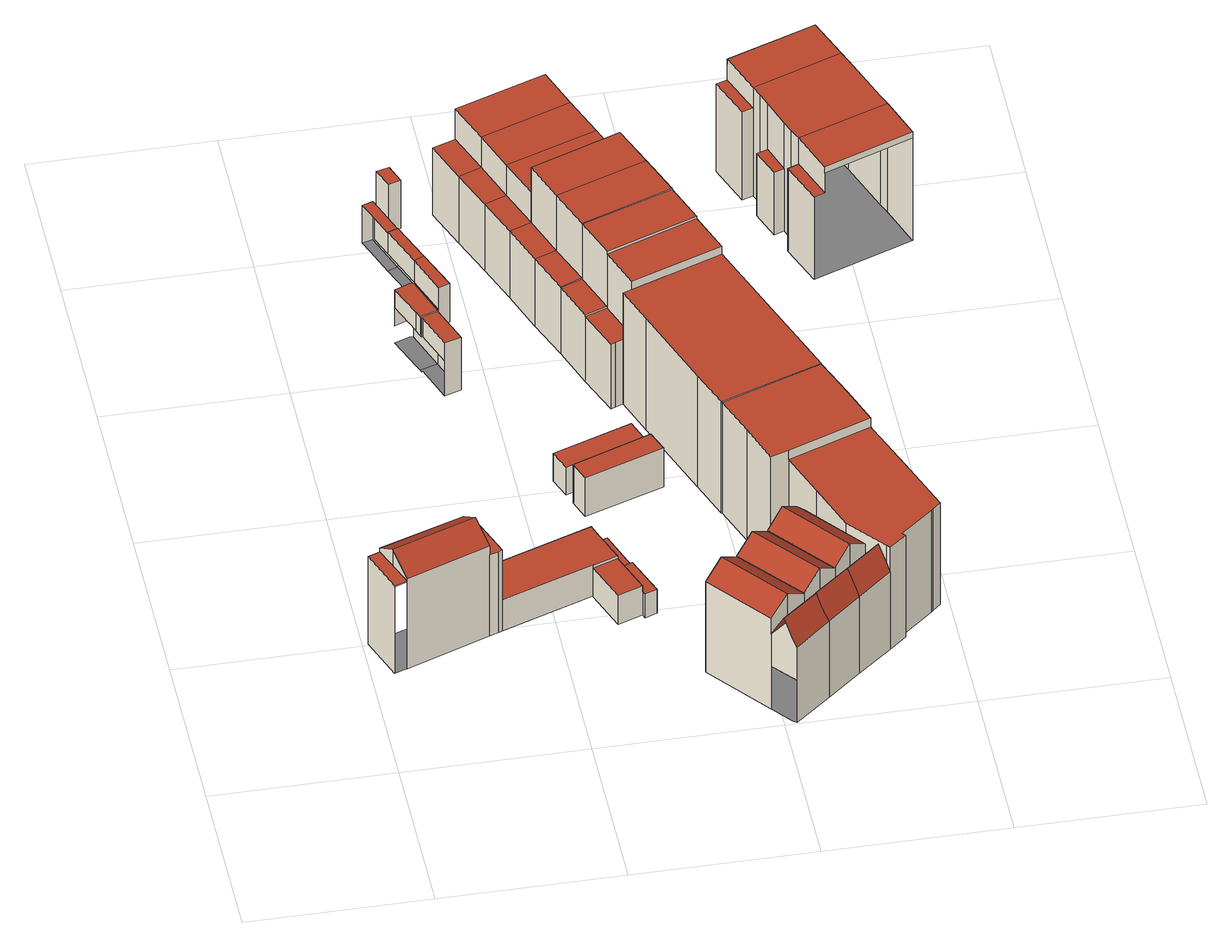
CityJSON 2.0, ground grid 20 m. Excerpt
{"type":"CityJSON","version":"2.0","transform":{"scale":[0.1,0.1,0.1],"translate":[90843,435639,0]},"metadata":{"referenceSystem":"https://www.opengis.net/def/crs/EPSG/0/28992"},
"CityObjects":{
"building1":{"type":"Building","attributes":{"TerrainHeight":1.43,"bron_tex":"UltraCAM-X 10cm juni 2008","voll_tex":"complete","bron_geo":"Lidar 15-30 punten - nov. 2008","status":"1"},"geometry":[{"type":"MultiSurface","lod":"2","boundaries":[[[0,1,2,3,4]],[[5,6,7,8,9,10,11]],[[12,13,14,15]],[[16,17,18,19]],[[18,20,21,19]],[[22,23,24,25,26,27,28,29,30]],[[1,0,31,32]],[[0,4,7,6]],[[4,3,28,33]],[[3,2,29,28]],[[6,5,34,35]],[[5,11,24,23]],[[11,10,36,37]],[[10,9,38,39]],[[9,8,27,26]],[[8,7,33,27]],[[17,16,40,41]],[[16,19,42,1]],[[18,17,12,43]],[[19,21,2,42]],[[21,20,44,29]],[[20,18,43,15]],[[13,12,45,46]],[[15,14,47,48]],[[14,13,22,30]]],"semantics":{"surfaces":[{"type":"RoofSurface"},{"type":"GroundSurface"},{"type":"WallSurface"}],"values":[0,0,0,0,0,1,2,2,2,2,2,2,2,2,2,2,2,2,2,2,2,2,2,2,2]}}]},
"building2":{"type":"Building","attributes":{"TerrainHeight":0.78,"bron_tex":"UltraCAM-X 10cm juni 2008","voll_tex":"complete","bron_geo":"Lidar 15-30 punten - nov. 2008","status":"1"},"geometry":[{"type":"MultiSurface","lod":"2","boundaries":[[[49,50,51,52,53,54]],[[55,56,57,58,59,60]],[[49,54,61,62]],[[54,53,63,61]],[[53,52,55,60]],[[52,51,64,65]],[[51,50,66,67]],[[50,49,68,69]]],"semantics":{"surfaces":[{"type":"RoofSurface"},{"type":"GroundSurface"},{"type":"WallSurface"}],"values":[0,1,2,2,2,2,2,2]}}]},
"building3":{"type":"Building","attributes":{"TerrainHeight":1.3,"bron_tex":"UltraCAM-X 10cm juni 2008","voll_tex":"complete","bron_geo":"Lidar 15-30 punten - nov. 2008","status":"1"},"geometry":[{"type":"MultiSurface","lod":"2","boundaries":[[[38,70,71,72,39]],[[26,25,73,74,75]],[[39,72,76,36]],[[72,71,77,78]],[[71,70,75,74]],[[70,38,26,75]]],"semantics":{"surfaces":[{"type":"RoofSurface"},{"type":"GroundSurface"},{"type":"WallSurface"}],"values":[0,1,2,2,2,2]}}]},
"building4":{"type":"Building","attributes":{"TerrainHeight":0.84,"bron_tex":"UltraCAM-X 10cm juni 2008","voll_tex":"complete","bron_geo":"Lidar 15-30 punten - nov. 2008","status":"1"},"geometry":[{"type":"MultiSurface","lod":"2","boundaries":[[[65,64,79,80,81,82]],[[56,55,83,84,85,86]],[[65,82,83,55]],[[82,81,84,83]],[[81,80,87,88]],[[80,79,89,87]],[[79,64,67,89]]],"semantics":{"surfaces":[{"type":"RoofSurface"},{"type":"GroundSurface"},{"type":"WallSurface"}],"values":[0,1,2,2,2,2,2]}}]},
"building5":{"type":"Building","attributes":{"TerrainHeight":1.54,"bron_tex":"UltraCAM-X 10cm juni 2008","voll_tex":"complete","bron_geo":"Lidar 15-30 punten - nov. 2008","status":"1"},"geometry":[{"type":"MultiSurface","lod":"2","boundaries":[[[37,36,76,90,91,92]],[[93,94,73,25,24,95]],[[37,92,95,24]],[[92,91,93,95]],[[91,90,94,93]]],"semantics":{"surfaces":[{"type":"RoofSurface"},{"type":"GroundSurface"},{"type":"WallSurface"}],"values":[0,1,2,2,2]}}]},
"building6":{"type":"Building","attributes":{"TerrainHeight":1.54,"bron_tex":"UltraCAM-X 10cm juni 2008","voll_tex":"complete","bron_geo":"Lidar 15-30 punten - nov. 2008","status":"1"},"geometry":[{"type":"MultiSurface","lod":"2","boundaries":[[[78,77,96,97,98]],[[94,99,100,74,73]],[[78,98,90,76]],[[98,97,99,94]],[[97,96,100,99]],[[96,77,74,100]]],"semantics":{"surfaces":[{"type":"RoofSurface"},{"type":"GroundSurface"},{"type":"WallSurface"}],"values":[0,1,2,2,2,2]}}]},
"building7":{"type":"Building","attributes":{"TerrainHeight":0.8,"bron_tex":"UltraCAM-X 10cm juni 2008","voll_tex":"complete","bron_geo":"Lidar 15-30 punten - nov. 2008","status":"1"},"geometry":[{"type":"MultiSurface","lod":"2","boundaries":[[[101,102,103,104,105]],[[106,107,108,109,110]],[[101,105,107,106]],[[105,104,108,107]],[[103,111,112,113]]],"semantics":{"surfaces":[{"type":"RoofSurface"},{"type":"GroundSurface"},{"type":"WallSurface"}],"values":[0,1,2,2,2]}}]},
"building8":{"type":"Building","attributes":{"TerrainHeight":0.75,"bron_tex":"UltraCAM-X 10cm juni 2008","voll_tex":"complete","bron_geo":"Lidar 15-30 punten - nov. 2008","status":"1"},"geometry":[{"type":"MultiSurface","lod":"2","boundaries":[[[114,115,116,117]],[[108,118,119,109]],[[115,114,104,103]],[[114,117,118,108]],[[116,115,113,120]]],"semantics":{"surfaces":[{"type":"RoofSurface"},{"type":"GroundSurface"},{"type":"WallSurface"}],"values":[0,1,2,2,2]}}]},
"building9":{"type":"Building","attributes":{"TerrainHeight":0.77,"bron_tex":"UltraCAM-X 10cm juni 2008","voll_tex":"complete","bron_geo":"Lidar 15-30 punten - nov. 2008","status":"1"},"geometry":[{"type":"MultiSurface","lod":"2","boundaries":[[[117,116,121,122]],[[118,123,124,119]],[[117,122,123,118]],[[122,121,124,123]],[[121,116,120,125]]],"semantics":{"surfaces":[{"type":"RoofSurface"},{"type":"GroundSurface"},{"type":"WallSurface"}],"values":[0,1,2,2,2]}}]},
"building10":{"type":"Building","attributes":{"TerrainHeight":1.12,"bron_tex":"UltraCAM-X 10cm juni 2008","voll_tex":"complete","bron_geo":"Lidar 15-30 punten - nov. 2008","status":"1"},"geometry":[{"type":"MultiSurface","lod":"2","boundaries":[[[126,127,128,129]],[[130,131,132,133]],[[129,128,132,131]],[[128,127,133,132]],[[127,126,130,133]]],"semantics":{"surfaces":[{"type":"RoofSurface"},{"type":"GroundSurface"},{"type":"WallSurface"}],"values":[0,1,2,2,2]}}]},
"building11":{"type":"Building","attributes":{"TerrainHeight":1.48,"bron_tex":"UltraCAM-X 10cm juni 2008","voll_tex":"complete","bron_geo":"Lidar 15-30 punten - nov. 2008","status":"1"},"geometry":[{"type":"MultiSurface","lod":"2","boundaries":[[[134,135,136,137]],[[138,139,140,141]],[[134,137,139,138]],[[137,136,140,139]],[[136,135,141,140]],[[135,134,138,141]]],"semantics":{"surfaces":[{"type":"RoofSurface"},{"type":"GroundSurface"},{"type":"WallSurface"}],"values":[0,1,2,2,2,2]}}]},
"building12":{"type":"Building","attributes":{"TerrainHeight":2.2,"bron_tex":"UltraCAM-X 10cm juni 2008","voll_tex":"complete","bron_geo":"Lidar 15-30 punten - nov. 2008","status":"1"},"geometry":[{"type":"MultiSurface","lod":"2","boundaries":[[[142,143,144,145,146,147]],[[148,142,147,149]],[[150,151,152,153]],[[152,154,155,153]],[[156,157,158,159,160,161]],[[152,151,156,162]],[[151,150,163,156]],[[150,153,164,149]],[[154,152,162,161]],[[153,155,148,164]],[[155,154,161,165]],[[145,144,159,158]]],"semantics":{"surfaces":[{"type":"RoofSurface"},{"type":"GroundSurface"},{"type":"WallSurface"}],"values":[0,0,0,0,1,2,2,2,2,2,2,2]}}]},
"building13":{"type":"Building","attributes":{"TerrainHeight":1.56,"bron_tex":"UltraCAM-X 10cm juni 2008","voll_tex":"complete","bron_geo":"Lidar 15-30 punten - nov. 2008","status":"1"},"geometry":[{"type":"MultiSurface","lod":"2","boundaries":[[[166,167,168,169]],[[170,171,172,173]],[[166,169,173,172]],[[169,168,170,173]],[[168,167,171,170]],[[167,166,172,171]]],"semantics":{"surfaces":[{"type":"RoofSurface"},{"type":"GroundSurface"},{"type":"WallSurface"}],"values":[0,1,2,2,2,2]}}]},
"building14":{"type":"Building","attributes":{"TerrainHeight":2.14,"bron_tex":"UltraCAM-X 10cm juni 2008","voll_tex":"complete","bron_geo":"Lidar 15-30 punten - nov. 2008","status":"1"},"geometry":[{"type":"MultiSurface","lod":"2","boundaries":[[[174,175,176,177]],[[177,176,178,179]],[[180,146,145,181,182,183]],[[180,183,184,185]],[[186,187,188,158,157,156]],[[181,145,158,188]],[[180,147,146]],[[180,185,149,147]],[[174,177,189,156]],[[176,175,185,190]],[[175,174,156,163]],[[177,179,186,189]],[[179,178,191,186]],[[178,176,190,184]]],"semantics":{"surfaces":[{"type":"RoofSurface"},{"type":"GroundSurface"},{"type":"WallSurface"}],"values":[0,0,0,0,1,2,2,2,2,2,2,2,2,2]}}]},
"building15":{"type":"Building","attributes":{"TerrainHeight":2.09,"bron_tex":"UltraCAM-X 10cm juni 2008","voll_tex":"complete","bron_geo":"Lidar 15-30 punten - nov. 2008","status":"1"},"geometry":[{"type":"MultiSurface","lod":"2","boundaries":[[[192,193,194,195]],[[195,194,196,197,198]],[[183,182,181,199,200,201]],[[183,201,202,184]],[[203,204,205,188,187,186,206]],[[192,195,207,186]],[[194,193,184,208]],[[193,192,186,191]],[[195,198,206,207]],[[198,197,203,206]],[[197,196,209,203]],[[196,194,208,202]],[[201,200,204,210]],[[199,181,188,205]],[[202,201,210,209]]],"semantics":{"surfaces":[{"type":"RoofSurface"},{"type":"GroundSurface"},{"type":"WallSurface"}],"values":[0,0,0,0,1,2,2,2,2,2,2,2,2,2,2]}}]},
"building16":{"type":"Building","attributes":{"TerrainHeight":0.99,"bron_tex":"UltraCAM-X 10cm juni 2008","voll_tex":"complete","bron_geo":"Lidar 15-30 punten - nov. 2008","status":"1"},"geometry":[{"type":"MultiSurface","lod":"2","boundaries":[[[211,212,213,214]],[[215,216,217,218]],[[219,220,221,222]],[[215,218,221,220]],[[217,216,211,214]],[[213,212,219,222]]],"semantics":{"surfaces":[{"type":"RoofSurface"},{"type":"GroundSurface"},{"type":"WallSurface"}],"values":[0,0,1,2,2,2]}}]},
"building17":{"type":"Building","attributes":{"TerrainHeight":0.98,"bron_tex":"UltraCAM-X 10cm juni 2008","voll_tex":"complete","bron_geo":"Lidar 15-30 punten - nov. 2008","status":"1"},"geometry":[{"type":"MultiSurface","lod":"2","boundaries":[[[214,213,223,224]],[[218,217,225,226]],[[222,221,227,228]],[[218,226,227,221]],[[225,217,214,224]],[[223,213,222,228]]],"semantics":{"surfaces":[{"type":"RoofSurface"},{"type":"GroundSurface"},{"type":"WallSurface"}],"values":[0,0,1,2,2,2]}}]},
"building18":{"type":"Building","attributes":{"TerrainHeight":0.99,"bron_tex":"UltraCAM-X 10cm juni 2008","voll_tex":"complete","bron_geo":"Lidar 15-30 punten - nov. 2008","status":"1"},"geometry":[{"type":"MultiSurface","lod":"2","boundaries":[[[224,223,229,230]],[[226,225,231,232]],[[228,227,233,234]],[[226,232,233,227]],[[232,231,235,233]],[[231,225,224,230]],[[229,223,228,234]]],"semantics":{"surfaces":[{"type":"RoofSurface"},{"type":"GroundSurface"},{"type":"WallSurface"}],"values":[0,0,1,2,2,2,2]}}]},
"building19":{"type":"Building","attributes":{"TerrainHeight":0.95,"bron_tex":"UltraCAM-X 10cm juni 2008","voll_tex":"complete","bron_geo":"Lidar 15-30 punten - nov. 2008","status":"1"},"geometry":[{"type":"MultiSurface","lod":"2","boundaries":[[[236,237,238,239]],[[229,240,241,230]],[[234,233,242,243]],[[240,229,234,243]],[[236,239,233,235]],[[239,238,242,233]],[[237,236,230,241]]],"semantics":{"surfaces":[{"type":"RoofSurface"},{"type":"GroundSurface"},{"type":"WallSurface"}],"values":[0,0,1,2,2,2,2]}}]},
"building20":{"type":"Building","attributes":{"TerrainHeight":0.95,"bron_tex":"UltraCAM-X 10cm juni 2008","voll_tex":"complete","bron_geo":"Lidar 15-30 punten - nov. 2008","status":"1"},"geometry":[{"type":"MultiSurface","lod":"2","boundaries":[[[238,237,244,245]],[[241,240,246,247]],[[243,242,248,249]],[[247,246,250,251]],[[246,240,243,249]],[[238,245,248,242]],[[245,244,252,253]],[[244,237,241,247]]],"semantics":{"surfaces":[{"type":"RoofSurface"},{"type":"GroundSurface"},{"type":"WallSurface"}],"values":[0,0,1,2,2,2,2,2]}}]},
"building21":{"type":"Building","attributes":{"TerrainHeight":1.05,"bron_tex":"UltraCAM-X 10cm juni 2008","voll_tex":"complete","bron_geo":"Lidar 15-30 punten - nov. 2008","status":"1"},"geometry":[{"type":"MultiSurface","lod":"2","boundaries":[[[253,252,254,255]],[[251,250,256,257]],[[249,248,258,259]],[[257,256,260,261]],[[256,250,249,259]],[[253,255,258,248]],[[255,254,262,263]],[[254,252,251,257]]],"semantics":{"surfaces":[{"type":"RoofSurface"},{"type":"GroundSurface"},{"type":"WallSurface"}],"values":[0,0,1,2,2,2,2,2]}}]},
"building22":{"type":"Building","attributes":{"TerrainHeight":1.32,"bron_tex":"UltraCAM-X 10cm juni 2008","voll_tex":"complete","bron_geo":"Lidar 15-30 punten - nov. 2008","status":"1"},"geometry":[{"type":"MultiSurface","lod":"2","boundaries":[[[263,262,264,265]],[[261,260,266,267,268,269]],[[259,258,270,271,272,273]],[[269,268,271,274]],[[268,267,272,271]],[[267,266,273,272]],[[266,260,259,273]],[[263,265,270,258]],[[265,264,274,270]],[[264,262,261,269]]],"semantics":{"surfaces":[{"type":"RoofSurface"},{"type":"GroundSurface"},{"type":"WallSurface"}],"values":[0,0,1,2,2,2,2,2,2,2]}}]},
"building23":{"type":"Building","attributes":{"TerrainHeight":1.79,"bron_tex":"UltraCAM-X 10cm juni 2008","voll_tex":"complete","bron_geo":"Lidar 15-30 punten - nov. 2008","status":"1"},"geometry":[{"type":"MultiSurface","lod":"2","boundaries":[[[275,276,277,278,279,280,281]],[[271,270,282,283,284,285,286]],[[276,275,270,271]],[[275,281,282,270]],[[281,280,287,288]],[[280,279,284,283]],[[279,278,285,284]],[[278,277,286,285]],[[277,276,271,286]]],"semantics":{"surfaces":[{"type":"RoofSurface"},{"type":"GroundSurface"},{"type":"WallSurface"}],"values":[0,1,2,2,2,2,2,2,2]}}]},
"building24":{"type":"Building","attributes":{"TerrainHeight":1.93,"bron_tex":"UltraCAM-X 10cm juni 2008","voll_tex":"complete","bron_geo":"Lidar 15-30 punten - nov. 2008","status":"1"},"geometry":[{"type":"MultiSurface","lod":"2","boundaries":[[[288,287,289,290,291,292,293]],[[294,295,296,297,298,283,282]],[[288,293,294,282]],[[293,292,295,294]],[[292,291,299,300]],[[291,290,297,296]],[[290,289,298,297]],[[289,287,283,298]]],"semantics":{"surfaces":[{"type":"RoofSurface"},{"type":"GroundSurface"},{"type":"WallSurface"}],"values":[0,1,2,2,2,2,2,2]}}]},
"building25":{"type":"Building","attributes":{"TerrainHeight":2,"bron_tex":"UltraCAM-X 10cm juni 2008","voll_tex":"complete","bron_geo":"Lidar 15-30 punten - nov. 2008","status":"1"},"geometry":[{"type":"MultiSurface","lod":"2","boundaries":[[[299,301,302,303,304,305,306,307,308,309,310,311,312,300]],[[313,314,315]],[[295,316,317,318,319,320,321,322,323,205,204,203,324,296]],[[300,312,316,295]],[[312,311,317,316]],[[311,310,318,317]],[[310,309,319,318]],[[309,308,320,319]],[[308,307,321,320]],[[307,306,322,321]],[[306,305,323,322]],[[305,304,205,323]],[[304,303,200,199]],[[303,302,325,204]],[[302,301,315,314]],[[301,299,296,324]],[[313,315,324,203]],[[314,313,203,325]]],"semantics":{"surfaces":[{"type":"RoofSurface"},{"type":"GroundSurface"},{"type":"WallSurface"}],"values":[0,0,1,2,2,2,2,2,2,2,2,2,2,2,2,2,2,2]}}]},
"building26":{"type":"Building","attributes":{"TerrainHeight":1.87,"bron_tex":"UltraCAM-X 10cm juni 2008","voll_tex":"complete","bron_geo":"Lidar 15-30 punten - nov. 2008","status":"1"},"geometry":[{"type":"MultiSurface","lod":"2","boundaries":[[[326,327,328,329]],[[330,331,332,333]],[[334,335,336,337]],[[336,338,339,340,341,326,329,342,343,337]],[[344,345,346,347]],[[348,349,350,351]],[[352,353,354,355,356,357,358,359,360,361,362,363,364,365,366,367]],[[329,328,354,368]],[[328,327,369,370]],[[327,326,333,332]],[[330,333,357,356]],[[331,330,356,355]],[[335,334,371,372]],[[334,337,373,367]],[[336,335,344,347]],[[337,343,352,373]],[[343,342,353,352]],[[342,329,368,353]],[[326,341,358,357]],[[341,340,359,358]],[[340,339,351,350]],[[339,338,363,362]],[[338,336,364,363]],[[347,346,365,364]],[[346,345,366,365]],[[348,351,362,361]],[[350,349,360,359]],[[349,348,361,360]]],"semantics":{"surfaces":[{"type":"RoofSurface"},{"type":"GroundSurface"},{"type":"WallSurface"}],"values":[0,0,0,0,0,0,1,2,2,2,2,2,2,2,2,2,2,2,2,2,2,2,2,2,2,2,2,2]}}]}
},
"vertices":[
[126,246,109],[112,240,109],[130,192,109],[140,195,109],[144,197,109],[254,292,42],[126,246,42],[144,197,42],[245,233,42],[245,232,42],[272,242,42],[257,283,42],[19,207,118],[6,202,118],[24,152,118],[38,157,118],[112,240,123],[19,207,123],[28,184,139],[120,218,139],[38,157,121],[130,192,121],[6,202,0],[254,292,0],[257,283,0],[272,242,0],[245,232,0],[245,233,0],[140,195,0],[130,192,0],[24,152,0],[126,246,108],[112,240,108],[144,197,0],[254,292,41],[126,246,41],[272,242,27],[257,283,27],[245,232,39],[272,242,39],[112,240,122],[19,207,122],[120,218,109],[28,184,118],[38,157,0],[19,207,117],[6,202,117],[24,152,117],[38,157,117],
[119,657,72],[134,618,72],[137,611,72],[156,617,72],[140,663,72],[136,664,72],[156,617,0],[137,611,0],[134,618,0],[119,657,0],[136,664,0],[140,663,0],[136,664,23],[119,657,23],[140,663,23],[137,611,71],[156,617,71],[134,618,47],[137,611,47],[119,657,48],[134,618,48],
[262,185,39],[289,195,39],[274,236,39],[274,236,0],[289,195,0],[262,185,0],[274,236,27],[289,195,32],[274,236,32],
[138,608,71],[139,609,71],[154,567,71],[172,573,71],[172,573,0],[154,567,0],[139,609,0],[138,608,0],[139,609,47],[154,567,47],[138,608,47],
[287,241,27],[270,289,27],[263,286,27],[270,289,0],[287,241,0],[263,286,0],
[291,190,32],[304,195,32],[287,241,32],[304,195,0],[291,190,0],
[115,816,51],[121,802,51],[133,769,51],[144,773,51],[127,820,51],[115,816,0],[127,820,0],[144,773,0],[133,769,0],[121,802,0],[124,793,51],[124,793,23],[133,769,23],
[144,773,52],[133,769,52],[151,721,52],[162,726,52],[162,726,0],[151,721,0],[151,721,23],
[168,674,52],[180,679,52],[180,679,0],[168,674,0],[168,674,23],
[136,849,65],[145,827,65],[158,831,65],[150,853,65],[136,849,0],[150,853,0],[158,831,0],[145,827,0],
[238,417,37],[247,393,37],[333,425,37],[325,448,37],[238,417,0],[325,448,0],[333,425,0],[247,393,0],
[402,14,132],[409,5,110],[413,2,101],[452,34,102],[448,38,111],[441,46,132],[391,27,101],[431,59,101],[431,59,122],[374,128,122],[355,112,138],[411,43,138],[336,96,122],[391,27,122],[374,128,0],[448,38,0],[452,34,0],[413,2,0],[409,5,0],[336,96,0],[355,112,0],[431,59,0],[411,43,101],[391,27,0],
[252,379,52],[260,356,52],[347,387,52],[338,411,52],[347,387,0],[260,356,0],[252,379,0],[338,411,0],
[374,128,123],[431,59,123],[450,75,139],[393,144,139],[469,90,123],[412,160,123],[441,46,133],[489,65,103],[486,69,112],[479,77,133],[469,90,102],[431,59,102],[412,160,0],[486,69,0],[489,65,0],[393,144,0],[450,75,102],[469,90,0],
[412,160,124],[469,90,124],[487,106,140],[430,176,140],[506,121,124],[455,184,124],[448,191,124],[527,96,104],[524,100,113],[517,108,133],[506,121,102],[455,184,0],[524,100,0],[527,96,0],[448,191,0],[430,176,0],[487,106,102],[506,121,0],[517,108,0],
[219,855,90],[194,846,90],[212,798,90],[237,807,90],[319,891,131],[219,855,131],[237,807,131],[336,843,131],[194,846,0],[319,891,0],[336,843,0],[212,798,0],
[230,751,90],[254,760,90],[254,760,131],[354,796,131],[354,796,0],[230,751,0],
[247,705,90],[271,714,90],[271,714,131],[370,751,131],[370,751,0],[247,705,0],[271,714,0],
[271,714,164],[288,666,164],[388,703,164],[370,751,164],[264,657,90],[288,666,90],[388,703,0],[264,657,0],
[306,619,164],[406,655,164],[282,610,90],[306,619,90],[406,655,0],[282,610,0],[282,610,89],[306,619,89],[306,619,163],[406,655,163],
[323,572,163],[423,609,163],[299,563,89],[323,572,89],[423,609,0],[299,563,0],[299,563,87],[323,572,87],[323,572,160],[423,609,160],
[340,525,160],[440,562,160],[317,516,87],[322,518,87],[330,521,87],[340,525,87],[440,562,0],[330,521,0],[322,518,0],[317,516,0],[340,525,0],
[440,562,150],[330,521,150],[346,477,150],[381,380,150],[397,336,150],[398,336,150],[508,376,150],[508,376,0],[398,336,0],[397,336,0],[381,380,0],[346,477,0],[398,336,149],[508,376,149],
[415,289,149],[431,243,149],[451,250,149],[542,284,149],[526,329,149],[526,329,0],[542,284,0],[451,250,0],[431,243,0],[415,289,0],[451,250,137],[542,284,137],
[470,197,137],[490,141,137],[524,100,137],[527,96,137],[546,112,137],[543,115,137],[579,145,137],[581,147,137],[590,155,137],[586,166,137],[566,220,137],[544,279,137],[455,184,97],[490,141,97],[470,197,97],[544,279,0],[566,220,0],[586,166,0],[590,155,0],[581,147,0],[579,145,0],[543,115,0],[546,112,0],[470,197,0],[490,141,0],
[551,729,146],[569,680,146],[667,717,146],[650,765,146],[539,724,111],[557,676,111],[569,680,111],[551,729,111],[600,899,146],[502,863,146],[520,815,146],[618,851,146],[525,802,146],[530,788,146],[541,755,146],[546,742,146],[645,778,146],[623,838,146],[502,863,118],[490,859,118],[508,811,118],[520,815,118],[518,784,84],[530,751,84],[541,755,84],[530,788,84],[623,838,0],[645,778,0],[667,717,0],[557,676,0],[539,724,0],[551,729,0],[546,742,0],[541,755,0],[530,751,0],[518,784,0],[530,788,0],[525,802,0],[520,815,0],[508,811,0],[490,859,0],[600,899,0],[650,765,0],[569,680,138],[667,717,138],[600,899,139],[502,863,139],[618,851,0]
]}
